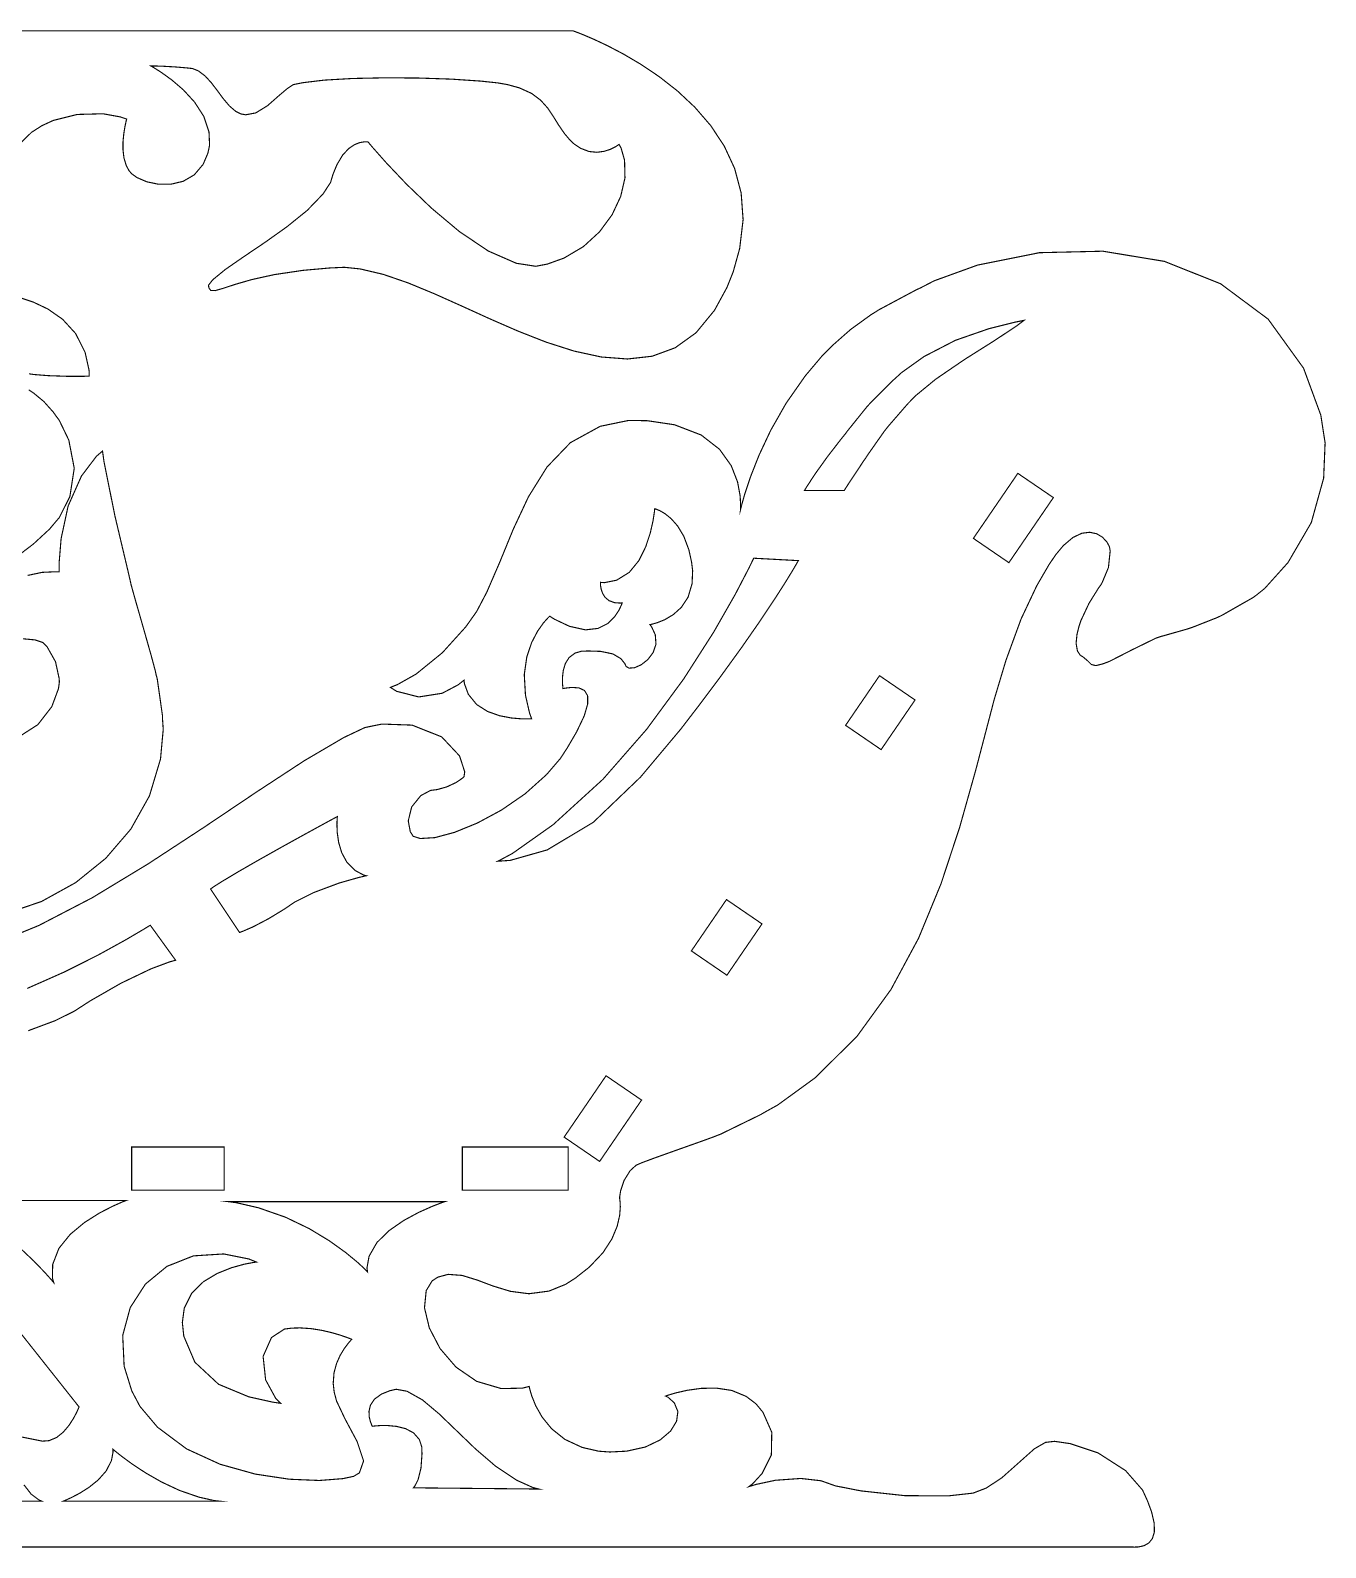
# Model space of a CAD drawing. Extents: x 0.1 to 10.6, y 0.4 to 8.2.
# Drawn here: x 6.586 to 10.599, y 3.492 to 8.191 of the extents above; entities that cross this region are included whole.
import ezdxf

# ---------------------------------------------------------------- set-up
doc = ezdxf.new("R2010")
doc.units = 0
doc.layers.get('0').update_dxf_attribs({"linetype": 'CONTINUOUS'})

msp = doc.modelspace()

# ---------------------------------------------------------------- linework, layer by layer
at = {"color": 250, "const_width": 0.00347}
for points in [[(1.38878, 8.18892), (8.26796, 8.18892), (8.26796, 8.18892), (8.27572, 8.18614), (8.29758, 8.17763), (8.33106, 8.16336), (8.37386, 8.14328), (8.42361, 8.11724), (8.47792, 8.08524), (8.53444, 8.04719), (8.59088, 8.00299), (8.64481, 7.95253), (8.69385, 7.89578), (8.73568, 7.83268), (8.76796, 7.76313), (8.78825, 7.68701), (8.79428, 7.60428), (8.78364, 7.51492), (8.76335, 7.442), (8.75401, 7.41872), (8.74408, 7.3941), (8.70557, 7.32357), (8.64844, 7.25407), (8.58376, 7.20762), (8.51253, 7.18147), (8.43593, 7.1729), (8.35493, 7.1791), (8.27067, 7.19743), (8.18419, 7.2251), (8.09662, 7.25944), (8.009, 7.29764), (7.92242, 7.33703), (7.83794, 7.37489), (7.75662, 7.40847), (7.67958, 7.435), (7.60792, 7.45182), (7.55886, 7.45688), (7.54269, 7.45611), (7.51476, 7.45486), (7.43115, 7.44743), (7.34179, 7.43419), (7.27229, 7.41883), (7.22017, 7.40381), (7.18317, 7.3916), (7.15886, 7.38465), (7.14486, 7.38542), (7.13932, 7.39344), (7.13889, 7.39632), (7.13807, 7.40121), (7.15158, 7.41846), (7.19006, 7.44997), (7.24636, 7.48899), (7.31272, 7.53375), (7.38112, 7.58236), (7.44379, 7.63292), (7.49278, 7.68371), (7.51633, 7.71967), (7.52024, 7.73281), (7.52333, 7.74338), (7.53575, 7.77414), (7.5535, 7.80399), (7.57215, 7.82422), (7.59033, 7.83658), (7.60678, 7.84304), (7.62011, 7.84532), (7.62913, 7.84538), (7.63243, 7.84494), (7.63243, 7.84494), (7.63243, 7.84494), (7.64757, 7.82704), (7.68918, 7.78011), (7.75146, 7.71446), (7.82867, 7.64031), (7.91499, 7.56788), (8.00461, 7.50743), (8.09179, 7.46929), (8.15201, 7.46001), (8.17079, 7.4636), (8.18837, 7.46701), (8.23964, 7.48551), (8.29964, 7.521), (8.34961, 7.56685), (8.38851, 7.61974), (8.41515, 7.67649), (8.42833, 7.73389), (8.42703, 7.78863), (8.41624, 7.82639), (8.41004, 7.83746), (8.41004, 7.83746), (8.40668, 7.83507), (8.39725, 7.82921), (8.3826, 7.8221), (8.36376, 7.81597), (8.34158, 7.81304), (8.317, 7.81543), (8.2909, 7.82536), (8.27018, 7.83936), (8.26426, 7.84494), (8.25792, 7.85097), (8.24094, 7.87099), (8.2225, 7.89785), (8.206, 7.92458), (8.18853, 7.95042), (8.16715, 7.97428), (8.13911, 7.99528), (8.1014, 8.01247), (8.06386, 8.02279), (8.05117, 8.02496), (8.03375, 8.02794), (7.98101, 8.03353), (7.891, 8.03956), (7.78939, 8.04297), (7.68431, 8.04368), (7.58388, 8.04156), (7.49647, 8.03651), (7.43012, 8.02854), (7.40087, 8.02251), (7.39312, 8.01747), (7.38325, 8.01113), (7.35607, 7.98822), (7.32112, 7.95742), (7.28478, 7.935), (7.25331, 7.92914), (7.24354, 7.93093), (7.23796, 7.93197), (7.22222, 7.94), (7.20264, 7.95688), (7.18414, 7.97889), (7.16596, 8.00342), (7.14746, 8.02778), (7.12787, 8.04926), (7.10656, 8.06526), (7.08886, 8.07238), (7.08279, 8.07303), (7.07086, 8.07437), (7.0351, 8.07736), (6.99588, 8.07958), (6.96918, 8.0804), (6.95942, 8.08051), (6.95942, 8.08051), (6.95942, 8.08051), (6.96832, 8.07542), (6.99164, 8.06071), (7.02408, 8.03733), (7.06039, 8.00624), (7.09521, 7.96826), (7.12349, 7.92437), (7.13976, 7.87549), (7.1415, 7.83529), (7.13889, 7.82254), (7.13639, 7.81044), (7.12153, 7.77567), (7.09407, 7.74311), (7.05968, 7.72319), (7.0216, 7.71414), (6.98296, 7.71419), (6.947, 7.72162), (6.91689, 7.73465), (6.90012, 7.74647), (6.89589, 7.75151), (6.89204, 7.75603), (6.8834, 7.77192), (6.87625, 7.79562), (6.87326, 7.82096), (6.87343, 7.84636), (6.87571, 7.87017), (6.87901, 7.89079), (6.88232, 7.90662), (6.88406, 7.91363), (6.88465, 7.91596), (6.88465, 7.91596), (6.86496, 7.92258), (6.81125, 7.93235), (6.73167, 7.93018), (6.65701, 7.91151), (6.63417, 7.90099), (6.6225, 7.89567), (6.58985, 7.87483), (6.55968, 7.84517)], [(6.50233, 5.37349), (6.61268, 5.41868), (6.77761, 5.50429), (6.95074, 5.60915), (7.12364, 5.72228), (7.28792, 5.83263), (7.43528, 5.9291), (7.55729, 6.00065), (7.62272, 6.03163), (7.64567, 6.03629), (7.67535, 6.04237), (7.76893, 6.03911), (7.86063, 6.00265), (7.91585, 5.94379), (7.93186, 5.89464), (7.92979, 5.87929), (7.92979, 5.87929), (7.92356, 5.87392), (7.90549, 5.86154), (7.87614, 5.84776), (7.8464, 5.83946), (7.83637, 5.83817), (7.82585, 5.83686), (7.79585, 5.82081), (7.76764, 5.78586), (7.75694, 5.74251), (7.76335, 5.70876), (7.7691, 5.69982), (7.77225, 5.69493), (7.79389, 5.68793), (7.83951, 5.69069), (7.90033, 5.70703), (7.97092, 5.73583), (8.04574, 5.77604), (8.11919, 5.82656), (8.18582, 5.88629), (8.22835, 5.93593), (8.24013, 5.95404), (8.25022, 5.96967), (8.27843, 6.01796), (8.30208, 6.0676), (8.31282, 6.10454), (8.31256, 6.13026), (8.3029, 6.14638), (8.28581, 6.1544), (8.26303, 6.15587), (8.24294, 6.15354), (8.23639, 6.15224), (8.23639, 6.15224), (8.23574, 6.15707), (8.23469, 6.16986), (8.23481, 6.18793), (8.23731, 6.20882), (8.24365, 6.22982), (8.25532, 6.24849), (8.2736, 6.2621), (8.29329, 6.26785), (8.29997, 6.26812), (8.31315, 6.26872), (8.35297, 6.26747), (8.39057, 6.25971), (8.41558, 6.24501), (8.42811, 6.22922), (8.43078, 6.22325), (8.43192, 6.22071), (8.44103, 6.21556), (8.45822, 6.21685), (8.47874, 6.22601), (8.49897, 6.24197), (8.5154, 6.26351), (8.52436, 6.28956), (8.52225, 6.31885), (8.5109, 6.34347), (8.50553, 6.35037), (8.50553, 6.35037), (8.51187, 6.35167), (8.5286, 6.35633), (8.55186, 6.36578), (8.57796, 6.38124), (8.60325, 6.40408), (8.62386, 6.43554), (8.63618, 6.47706), (8.63797, 6.51687), (8.63644, 6.52983), (8.63482, 6.54318), (8.62608, 6.58263), (8.6104, 6.62414), (8.59153, 6.65565), (8.57146, 6.67844), (8.55225, 6.6939), (8.53603, 6.70335), (8.52474, 6.70801), (8.52056, 6.70925), (8.52056, 6.70925), (8.52056, 6.70925), (8.51942, 6.699), (8.51531, 6.6721), (8.50672, 6.63417), (8.49246, 6.59104), (8.47125, 6.54844), (8.44163, 6.51215), (8.4024, 6.48785), (8.36458, 6.48031), (8.35226, 6.48122), (8.35226, 6.48122), (8.35221, 6.47825), (8.35275, 6.47026), (8.35482, 6.45921), (8.35926, 6.44667), (8.36703, 6.43451), (8.37907, 6.42449), (8.39626, 6.41829), (8.41385, 6.41704), (8.4196, 6.41764), (8.4196, 6.41764), (8.41726, 6.41114), (8.40972, 6.39497), (8.39589, 6.37408), (8.37468, 6.35363), (8.34506, 6.33865), (8.30599, 6.3341), (8.2564, 6.34506), (8.20958, 6.36724), (8.19526, 6.37651), (8.19526, 6.37651), (8.18978, 6.37131), (8.17594, 6.35579), (8.15776, 6.33024), (8.13917, 6.29476), (8.12408, 6.24968), (8.11638, 6.19521), (8.12011, 6.13146), (8.13276, 6.07633), (8.13917, 6.05875), (8.13917, 6.05875), (8.13075, 6.05838), (8.10851, 6.05854), (8.07682, 6.06114), (8.0401, 6.06814), (8.00261, 6.08143), (7.96881, 6.10292), (7.94308, 6.1346), (7.93099, 6.16721), (7.92979, 6.17839), (7.92979, 6.17839), (7.91151, 6.16385), (7.86203, 6.13775), (7.78944, 6.12636), (7.72071, 6.14393), (7.70176, 6.15597), (7.70176, 6.15597), (7.72358, 6.16465), (7.78119, 6.1971), (7.86263, 6.26324), (7.93528, 6.34353), (7.956, 6.37278), (7.96886, 6.39094), (8.00022, 6.45068), (8.04069, 6.54428), (8.08219, 6.64551), (8.12935, 6.74621), (8.18679, 6.83838), (8.25933, 6.91385), (8.35157, 6.96446), (8.43907, 6.98253), (8.46821, 6.98221), (8.49658, 6.98193), (8.58165, 6.96929), (8.66456, 6.93744), (8.72151, 6.89307), (8.75749, 6.8425), (8.77713, 6.7921), (8.78521, 6.74826), (8.78663, 6.71729), (8.78603, 6.70551), (8.78603, 6.70551), (8.78603, 6.70551), (8.78907, 6.71821), (8.79904, 6.75347), (8.81685, 6.80707), (8.84353, 6.87483), (8.8801, 6.95258), (8.92763, 7.03603), (8.98708, 7.12093), (9.04015, 7.18381), (9.05946, 7.20318), (9.06999, 7.21382), (9.12728, 7.26426), (9.19086, 7.31028), (9.20458, 7.31868), (9.21533, 7.32553), (9.33176, 7.38769), (9.34418, 7.39324), (9.38607, 7.41499), (9.5204, 7.46365), (9.71213, 7.50211), (9.90864, 7.50672), (10.0993, 7.47526), (10.2736, 7.40582), (10.4208, 7.29628), (10.5304, 7.14453), (10.584, 6.99875), (10.5917, 6.94857), (10.5972, 6.91325), (10.5927, 6.80393), (10.5544, 6.66629), (10.4824, 6.54269), (10.4101, 6.46229), (10.3824, 6.44011), (10.373, 6.4336), (10.2774, 6.37901), (10.2677, 6.37451), (10.2604, 6.37115), (10.1865, 6.34212), (10.179, 6.33957), (10.1716, 6.33713), (10.0963, 6.31565), (10.0888, 6.31375), (10.073, 6.30838), (9.99826, 6.27181), (9.92876, 6.23628), (9.91569, 6.23139), (9.90881, 6.22885), (9.88732, 6.22342), (9.87326, 6.22672), (9.86203, 6.23785), (9.8476, 6.25011), (9.84229, 6.25325), (9.83832, 6.25592), (9.82992, 6.26888), (9.82585, 6.29194), (9.82861, 6.32036), (9.83453, 6.34429), (9.83713, 6.35206), (9.84076, 6.3629), (9.8661, 6.41678), (9.89589, 6.46451), (9.90181, 6.47228), (9.90685, 6.48107), (9.92606, 6.52729), (9.93138, 6.57844), (9.92953, 6.58963), (9.92806, 6.59397), (9.92117, 6.60618), (9.90776, 6.62082), (9.88997, 6.63157), (9.86828, 6.63633), (9.84338, 6.63319), (9.81586, 6.62011), (9.78635, 6.59506), (9.76232, 6.56629), (9.75543, 6.55599), (9.74154, 6.53543), (9.704, 6.47076), (9.65543, 6.36783), (9.6084, 6.23942), (9.5721, 6.11843), (9.56153, 6.07775), (9.54997, 6.03364), (9.51531, 5.90115), (9.46533, 5.72342), (9.40756, 5.54824), (9.33789, 5.37935), (9.25233, 5.22038), (9.14686, 5.07497), (9.01747, 4.94694), (8.90158, 4.86274), (8.86014, 4.83979), (8.84853, 4.8329), (8.72537, 4.77279), (8.71235, 4.76768), (8.69933, 4.76264), (8.65821, 4.74778), (8.58686, 4.7225), (8.51779, 4.69781), (8.48047, 4.68392), (8.47049, 4.67958), (8.46311, 4.67638), (8.44422, 4.65924), (8.42567, 4.62918), (8.41493, 4.59717), (8.41174, 4.57731), (8.41211, 4.57075), (8.41211, 4.57075), (8.41303, 4.56461), (8.4139, 4.54736), (8.41189, 4.52089), (8.40414, 4.48708), (8.38781, 4.44792), (8.36008, 4.40517), (8.31799, 4.36074), (8.27436, 4.32639), (8.25885, 4.31651), (8.2436, 4.30692), (8.19249, 4.28635), (8.13081, 4.27826), (8.0734, 4.28569), (8.01997, 4.30203), (7.97021, 4.32069), (7.92389, 4.33496), (7.88058, 4.33826), (7.84885, 4.32964), (7.84006, 4.324), (7.83106, 4.31825), (7.81256, 4.28782), (7.80729, 4.23469), (7.82221, 4.17242), (7.85547, 4.10856), (7.905, 4.05089), (7.96886, 4.007), (8.04503, 3.98454), (8.11094, 3.98583), (8.13167, 3.99121), (8.13167, 3.99121), (8.13331, 3.98318), (8.13949, 3.96181), (8.15175, 3.93132), (8.17188, 3.89594), (8.20139, 3.85981), (8.24208, 3.82726), (8.29557, 3.80236), (8.34636, 3.79069), (8.3635, 3.78939), (8.38086, 3.78814), (8.43349, 3.79069), (8.4916, 3.80365), (8.53722, 3.82542), (8.56961, 3.85292), (8.58817, 3.88331), (8.59218, 3.91347), (8.58106, 3.94049), (8.56164, 3.95774), (8.55414, 3.96132), (8.55414, 3.96132), (8.56282, 3.96436), (8.58649, 3.97136), (8.62158, 3.97928), (8.66444, 3.98519), (8.71149, 3.986), (8.75922, 3.97874), (8.80393, 3.96029), (8.83421, 3.93728), (8.84207, 3.92774), (8.85585, 3.91108), (8.88308, 3.84924), (8.88178, 3.77914), (8.85308, 3.72163), (8.82363, 3.6894), (8.81218, 3.68093), (8.81218, 3.68093), (8.83539, 3.68799), (8.89438, 3.70057), (8.97299, 3.70622), (9.03581, 3.69906), (9.05518, 3.69217), (9.08029, 3.68321), (9.15983, 3.66764), (9.29536, 3.65294), (9.42947, 3.65224), (9.50657, 3.66075), (9.52994, 3.66971), (9.54736, 3.67643), (9.59532, 3.70785), (9.64914, 3.75575), (9.69661, 3.79807), (9.73101, 3.81787), (9.74311, 3.81928), (9.75896, 3.82118), (9.80821, 3.81396), (9.89404, 3.78515), (9.97911, 3.73047), (10.0316, 3.67046), (10.0422, 3.64729), (10.0471, 3.6365), (10.0596, 3.60303), (10.0678, 3.56765), (10.0683, 3.54031), (10.0622, 3.52018), (10.0512, 3.50635), (10.0363, 3.49799), (10.0192, 3.49414), (10.0055, 3.49365), (10.0011, 3.49397), (10.0011, 3.49397), (3.12185, 3.49397)], [(6.55637, 7.36208), (6.59554, 7.34907), (6.64068, 7.32764), (6.68619, 7.2959), (6.72646, 7.2519), (6.75581, 7.19379), (6.76812, 7.13829), (6.76878, 7.11968), (6.76878, 7.11968), (6.75006, 7.11931), (6.70335, 7.11919), (6.64258, 7.12125), (6.59685, 7.12489), (6.58182, 7.12711)], [(6.58143, 7.07747), (6.59022, 7.07156), (6.59651, 7.06733), (6.62793, 7.04129), (6.65733, 7.00851), (6.66265, 7.00087), (6.67589, 6.98296), (6.70546, 6.92156), (6.72228, 6.83469), (6.70871, 6.74664), (6.67567, 6.68147), (6.66032, 6.66351), (6.64583, 6.64621), (6.59565, 6.59988), (6.51872, 6.54135)], [(6.57807, 6.50276), (6.62294, 6.51215), (6.66217, 6.514), (6.67529, 6.514), (6.67529, 6.53965), (6.68158, 6.6166), (6.70335, 6.71778), (6.74468, 6.81054), (6.79096, 6.87164), (6.8099, 6.88786), (6.81435, 6.85536), (6.84793, 6.68847), (6.88835, 6.51796), (6.89626, 6.48356), (6.89887, 6.47217), (6.91168, 6.42626), (6.93619, 6.34088), (6.96067, 6.25444), (6.97347, 6.20687), (6.97613, 6.19407), (6.97933, 6.18257), (6.99571, 6.0676), (6.99588, 6.05615), (6.99794, 6.02593), (6.98947, 5.93408), (6.9554, 5.82032), (6.89763, 5.71718), (6.82004, 5.62679), (6.72667, 5.55138), (6.62142, 5.49322), (6.50825, 5.45443)], [(6.55186, 6.00347), (6.60965, 6.04069), (6.65278, 6.09636), (6.67339, 6.15196), (6.676, 6.17106), (6.67583, 6.18207), (6.66417, 6.23562), (6.63786, 6.28222), (6.63043, 6.28965), (6.62506, 6.29503), (6.60097, 6.303), (6.56315, 6.30647)], [(6.57981, 5.09272), (6.66396, 5.12418), (6.72265, 5.15343), (6.74089, 5.16521), (6.77171, 5.18517), (6.86746, 5.24007), (6.96007, 5.2844), (7.01688, 5.30561), (7.03624, 5.31104), (7.03624, 5.31104), (6.95779, 5.41943), (6.95779, 5.41943), (6.93744, 5.40696), (6.88162, 5.37414), (6.79785, 5.32796), (6.69368, 5.2755), (6.57676, 5.22374)], [(6.50911, 4.21556), (6.73719, 3.92774), (6.73719, 3.92774), (6.73508, 3.92264), (6.729, 3.90929), (6.71903, 3.89068), (6.70535, 3.86979), (6.68821, 3.84961), (6.66775, 3.83311), (6.6441, 3.82324), (6.62386, 3.82178), (6.61751, 3.82303), (6.54275, 3.838)], [(6.56635, 3.68658), (6.58886, 3.65767), (6.61247, 3.63997), (6.62125, 3.63607), (6.62125, 3.63607), (6.10906, 3.63607)]]:
    msp.add_lwpolyline(points, dxfattribs=at)
for points in [[(9.10747, 6.76535), (8.9841, 6.76535), (8.9841, 6.76535), (8.99251, 6.77897), (9.01167, 6.80826), (9.01704, 6.81614), (9.02235, 6.824), (9.05653, 6.87158), (9.10004, 6.92774), (9.11008, 6.93989), (9.11572, 6.94775), (9.17632, 7.02311), (9.18278, 7.03033), (9.18924, 7.03754), (9.25765, 7.10579), (9.26486, 7.11214), (9.28564, 7.13118), (9.35504, 7.18067), (9.45193, 7.23074), (9.55524, 7.2666), (9.63699, 7.28706), (9.66456, 7.29254), (9.64231, 7.27587), (9.57275, 7.22971), (9.48004, 7.17128), (9.3909, 7.11035), (9.32861, 7.05919), (9.31, 7.04004), (9.30354, 7.03336), (9.24278, 6.96326), (9.23708, 6.95594), (9.23133, 6.94868), (9.17833, 6.87304), (9.17344, 6.86518), (9.16775, 6.85736), (9.11274, 6.77419), (9.10747, 6.76535)], [(9.75543, 6.74365), (9.61762, 6.54215), (9.5076, 6.6174), (9.64535, 6.81879), (9.75543, 6.74365)], [(8.0345, 5.61757), (8.07314, 5.62028), (8.18744, 5.65267), (8.33029, 5.73822), (8.47661, 5.87836), (8.60092, 6.02642), (8.64014, 6.07742), (8.66075, 6.10433), (8.72174, 6.18571), (8.79031, 6.28039), (8.84651, 6.36122), (8.89106, 6.42796), (8.92458, 6.48031), (8.94764, 6.51801), (8.96104, 6.54085), (8.96539, 6.5485), (8.96539, 6.5485), (8.8271, 6.55599), (8.8271, 6.55599), (8.81267, 6.5261), (8.77051, 6.44515), (8.70247, 6.32611), (8.61025, 6.18213), (8.49556, 6.02626), (8.36019, 5.87147), (8.20594, 5.7309), (8.07964, 5.6416), (8.0345, 5.61757)], [(9.32693, 6.11697), (9.22179, 5.96322), (9.11176, 6.03847), (9.21685, 6.19222), (9.32693, 6.11697)], [(7.14469, 5.53157), (7.15283, 5.53771), (7.17871, 5.55414), (7.23122, 5.58556), (7.29519, 5.62229), (7.36339, 5.6606), (7.42882, 5.69678), (7.48432, 5.72721), (7.52285, 5.74815), (7.53728, 5.75592), (7.53728, 5.75592), (7.53728, 5.75592), (7.53668, 5.74929), (7.53603, 5.7315), (7.53706, 5.70589), (7.54144, 5.67557), (7.55089, 5.64388), (7.56717, 5.61399), (7.59196, 5.58919), (7.61774, 5.57525), (7.62696, 5.57269), (7.62696, 5.57269), (7.60271, 5.56706), (7.54238, 5.54986), (7.46446, 5.52072), (7.4056, 5.49143), (7.38769, 5.47922), (7.37224, 5.46875), (7.32428, 5.43961), (7.27599, 5.41433), (7.24522, 5.40099), (7.23443, 5.39703), (7.23443, 5.39703), (7.14469, 5.53157)], [(8.85281, 5.42356), (8.74408, 5.2646), (8.63406, 5.33985), (8.74278, 5.49886), (8.85281, 5.42356)], [(8.47971, 4.87799), (8.34983, 4.68799), (8.23981, 4.76324), (8.36968, 4.95324), (8.47971, 4.87799)], [(6.90001, 4.73258), (7.18668, 4.73258), (7.18668, 4.59874), (6.90001, 4.59874), (6.90001, 4.73258)], [(7.92432, 4.73258), (8.25265, 4.73258), (8.25265, 4.59874), (7.92432, 4.59874), (7.92432, 4.73258)], [(6.31467, 4.567), (6.88297, 4.567), (6.88297, 4.567), (6.87147, 4.56256), (6.84158, 4.54937), (6.80013, 4.528), (6.75396, 4.49881), (6.7099, 4.46224), (6.67475, 4.41878), (6.65539, 4.36882), (6.65489, 4.32596), (6.65869, 4.31278), (6.65869, 4.31278), (6.65142, 4.3214), (6.63069, 4.34462), (6.59814, 4.37847), (6.55533, 4.41889), (6.50401, 4.46192), (6.44569, 4.50364), (6.38206, 4.53999), (6.33192, 4.56174), (6.31467, 4.567)], [(7.20079, 4.56326), (7.87001, 4.56326), (7.87001, 4.56326), (7.85894, 4.55951), (7.82997, 4.54833), (7.78933, 4.53017), (7.74333, 4.50532), (7.69819, 4.47418), (7.66015, 4.43712), (7.63558, 4.39442), (7.62907, 4.35801), (7.63069, 4.3464), (7.63069, 4.3464), (7.62278, 4.35439), (7.59978, 4.3756), (7.56267, 4.40619), (7.51243, 4.44222), (7.45014, 4.47987), (7.37674, 4.51519), (7.29329, 4.54432), (7.22413, 4.56022), (7.20079, 4.56326)], [(7.36154, 3.93892), (7.34668, 3.95378), (7.31515, 4.01144), (7.30735, 4.08425), (7.33317, 4.14242), (7.37343, 4.16894), (7.38775, 4.17068), (7.39615, 4.17176), (7.42182, 4.17247), (7.45594, 4.17019), (7.48867, 4.16499), (7.51856, 4.1581), (7.54428, 4.15067), (7.56435, 4.14388), (7.57742, 4.139), (7.58214, 4.13704), (7.58214, 4.13704), (7.58214, 4.13704), (7.57878, 4.13368), (7.57026, 4.12386), (7.55865, 4.10829), (7.54611, 4.08751), (7.53483, 4.06222), (7.52692, 4.03299), (7.52453, 4.00038), (7.52746, 3.97364), (7.52979, 3.96506), (7.53489, 3.94596), (7.56076, 3.89128), (7.59847, 3.82069), (7.6186, 3.76058), (7.60562, 3.72358), (7.59706, 3.71832), (7.58783, 3.71272), (7.55414, 3.70562), (7.48172, 3.69993), (7.38846, 3.70383), (7.28304, 3.71972), (7.17404, 3.75022), (7.07026, 3.79775), (6.98031, 3.86481), (6.92572, 3.92953), (6.91287, 3.95389), (6.90056, 3.97715), (6.87679, 4.05393), (6.87244, 4.14925), (6.89578, 4.2354), (6.94276, 4.30811), (7.00939, 4.36296), (7.09158, 4.39551), (7.18539, 4.40147), (7.26275, 4.38607), (7.28674, 4.37636), (7.28674, 4.37636), (7.27615, 4.37489), (7.24843, 4.36957), (7.20964, 4.35883), (7.16569, 4.34136), (7.12261, 4.3156), (7.08643, 4.28017), (7.0631, 4.23361), (7.05713, 4.18901), (7.05871, 4.17449), (7.06164, 4.14675), (7.09597, 4.06619), (7.16943, 3.99783), (7.26318, 3.95893), (7.33675, 3.9426), (7.36154, 3.93892)], [(8.16163, 3.67344), (8.14388, 3.67774), (8.0931, 3.70063), (8.02783, 3.74397), (7.96588, 3.7971), (7.90733, 3.8534), (7.85232, 3.90636), (7.80094, 3.94949), (7.75319, 3.97624), (7.71946, 3.98242), (7.70925, 3.98004), (7.70031, 3.97797), (7.67432, 3.96772), (7.65196, 3.9515), (7.63981, 3.93306), (7.63536, 3.91411), (7.63618, 3.89643), (7.63981, 3.88172), (7.64378, 3.87164), (7.64567, 3.86783), (7.64567, 3.86783), (7.64567, 3.86783), (7.65207, 3.86865), (7.66906, 3.8699), (7.69314, 3.87007), (7.72086, 3.8674), (7.74881, 3.8604), (7.77339, 3.84744), (7.79129, 3.82682), (7.79867, 3.80447), (7.79899, 3.79693), (7.79953, 3.78244), (7.79644, 3.73876), (7.78728, 3.70199), (7.7774, 3.68278), (7.77279, 3.67719), (7.77279, 3.67719), (8.16163, 3.67344)], [(7.17085, 3.63607), (6.68858, 3.63607), (6.68858, 3.63607), (6.69547, 3.63889), (6.71354, 3.64703), (6.73904, 3.66037), (6.76801, 3.67865), (6.7966, 3.70167), (6.82101, 3.72922), (6.8374, 3.76101), (6.8425, 3.78808), (6.84185, 3.79693), (6.84185, 3.79693), (6.84907, 3.79081), (6.86957, 3.77447), (6.90158, 3.75097), (6.94325, 3.72353), (6.99278, 3.69521), (7.04844, 3.66911), (7.1084, 3.64839), (7.15506, 3.63786), (7.17085, 3.63607)]]:
    msp.add_lwpolyline(points, close=True, dxfattribs=at)

doc.saveas('drawing.dxf')
